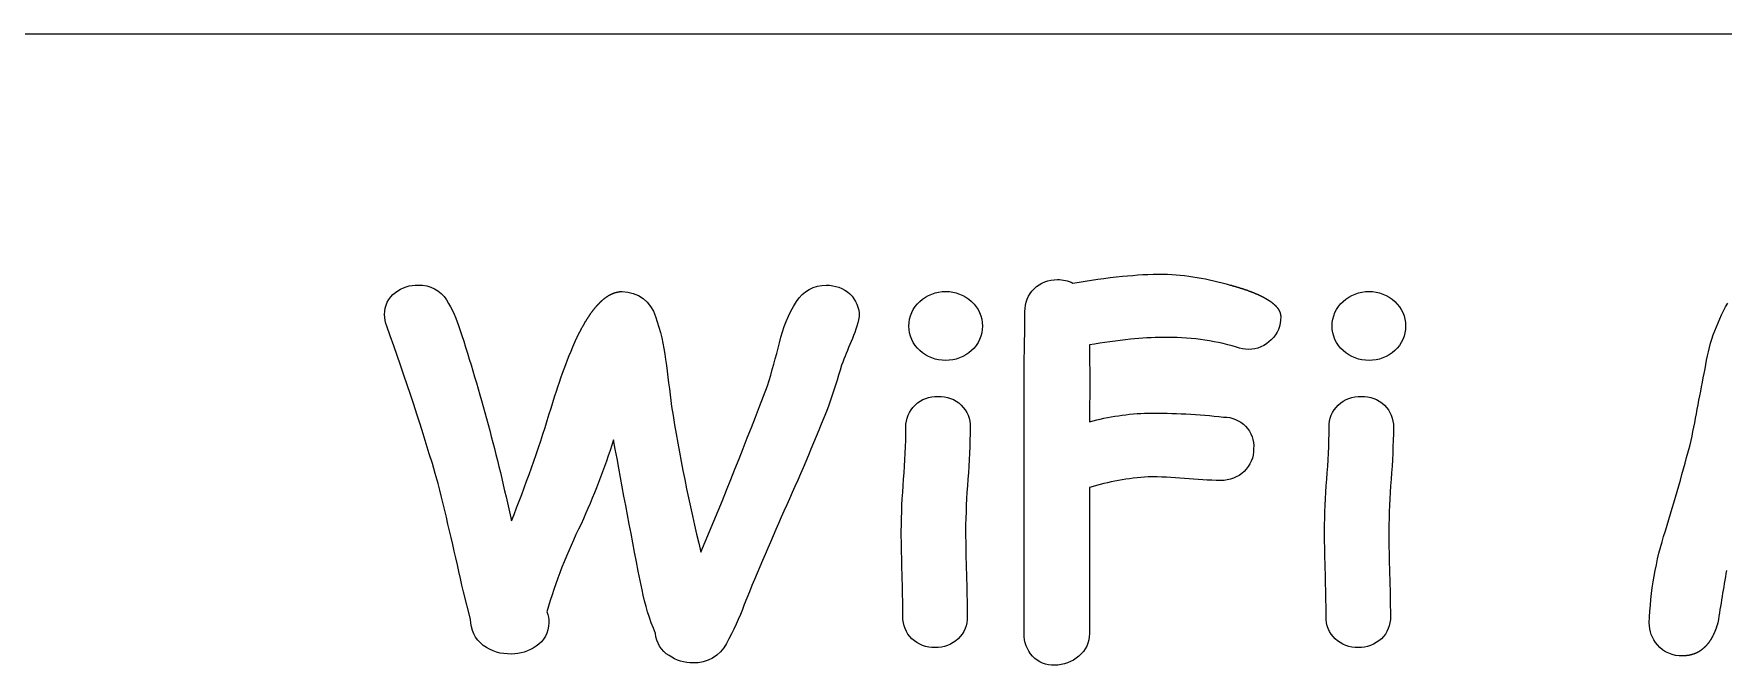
# Model space of a CAD drawing. Header units: millimetres. Extents: x -36.8 to 36.9, y -17.3 to 17.4.
# Drawn here: x -11.24 to 12.81, y 8.36 to 17.35 of the extents above; entities that cross this region are included whole.
import ezdxf

# ---------------------------------------------------------------- set-up
doc = ezdxf.new("R2010")
doc.units = ezdxf.units.MM
doc.layers.get('0').update_dxf_attribs({"lineweight": 25, "true_color": 0xffffff})
doc.layers.add('1', color=3, linetype='Continuous', lineweight=25, true_color=0x00ff00)

msp = doc.modelspace()

# ---------------------------------------------------------------- linework, layer by layer
msp.add_line((-36.85, 17.35), (36.85, 17.35))
at = {"layer": '1', "flags": 128}
for points in [[(0.394, 12.969, 0.006736), (0.26, 12.634, -0.008942), (0.079, 12.064, -0.010416), (-0.521, 10.645, 0.010282), (-1.125, 9.229, -0.0358), (-1.38, 8.672, -0.291729), (-1.854, 8.397, -0.153008), (-2.196, 8.5, -0.247567), (-2.388, 8.815, -0.052122), (-2.581, 9.438, -0.004898), (-2.985, 11.57, -0.031116), (-3.449, 10.373, 0.043817), (-3.936, 9.123, -0.097701), (-3.907, 8.968, -0.258349), (-4.089, 8.633, -0.15547), (-4.44, 8.523, -0.169635), (-4.841, 8.646, -0.233156), (-5.021, 9.017), (-5.123, 9.406, 0.006194), (-5.481, 10.95, 0.015692), (-6.214, 13.188, -0.086234), (-6.244, 13.354, -0.248101), (-6.091, 13.668, -0.171923), (-5.763, 13.774, -0.25964), (-5.362, 13.562, -0.063696), (-5.173, 13.142, -0.025908), (-4.44, 10.416, 0.020938), (-3.9, 11.941, -0.028785), (-3.539, 12.959), (-3.536, 12.965), (-3.534, 12.97), (-3.531, 12.976), (-3.528, 12.981), (-3.526, 12.987), (-3.523, 12.993), (-3.521, 12.998), (-3.518, 13.004), (-3.515, 13.009), (-3.513, 13.014), (-3.51, 13.02), (-3.508, 13.025), (-3.505, 13.031), (-3.502, 13.036), (-3.5, 13.041), (-3.497, 13.047), (-3.495, 13.052), (-3.492, 13.057), (-3.489, 13.062), (-3.487, 13.068), (-3.484, 13.073), (-3.482, 13.078), (-3.479, 13.083), (-3.476, 13.088), (-3.474, 13.093), (-3.471, 13.098), (-3.469, 13.103), (-3.466, 13.109), (-3.463, 13.114), (-3.461, 13.119), (-3.458, 13.123), (-3.456, 13.128), (-3.453, 13.133), (-3.45, 13.138), (-3.448, 13.143), (-3.445, 13.148), (-3.443, 13.153), (-3.44, 13.158), (-3.437, 13.162), (-3.435, 13.167), (-3.432, 13.172), (-3.43, 13.177), (-3.427, 13.181), (-3.424, 13.186), (-3.422, 13.191), (-3.419, 13.195), (-3.417, 13.2), (-3.414, 13.205), (-3.411, 13.209), (-3.409, 13.214), (-3.406, 13.218), (-3.403, 13.223), (-3.401, 13.227), (-3.398, 13.232), (-3.396, 13.236), (-3.393, 13.241), (-3.39, 13.245), (-3.388, 13.249), (-3.385, 13.254), (-3.383, 13.258), (-3.38, 13.262), (-3.377, 13.267), (-3.375, 13.271), (-3.372, 13.275), (-3.369, 13.279), (-3.367, 13.284), (-3.364, 13.288), (-3.362, 13.292), (-3.359, 13.296), (-3.356, 13.3), (-3.354, 13.304), (-3.351, 13.308), (-3.349, 13.312), (-3.346, 13.316), (-3.343, 13.32), (-3.341, 13.324), (-3.338, 13.328), (-3.335, 13.332), (-3.333, 13.336), (-3.33, 13.34), (-3.328, 13.344), (-3.325, 13.348), (-3.322, 13.352), (-3.32, 13.356), (-3.317, 13.359), (-3.314, 13.363), (-3.312, 13.367), (-3.309, 13.371), (-3.307, 13.374), (-3.304, 13.378), (-3.301, 13.382), (-3.299, 13.385), (-3.296, 13.389), (-3.293, 13.392), (-3.291, 13.396), (-3.288, 13.399), (-3.286, 13.403), (-3.283, 13.406), (-3.28, 13.41), (-3.278, 13.413), (-3.275, 13.417), (-3.272, 13.42), (-3.27, 13.424), (-3.267, 13.427), (-3.264, 13.43), (-3.262, 13.434), (-3.259, 13.437), (-3.257, 13.44), (-3.254, 13.443), (-3.251, 13.447), (-3.249, 13.45), (-3.246, 13.453), (-3.243, 13.456), (-3.241, 13.459), (-3.238, 13.463), (-3.235, 13.466), (-3.233, 13.469), (-3.23, 13.472), (-3.228, 13.475), (-3.225, 13.478), (-3.222, 13.481), (-3.22, 13.484), (-3.217, 13.487), (-3.214, 13.49), (-3.212, 13.492), (-3.209, 13.495), (-3.206, 13.498), (-3.204, 13.501), (-3.201, 13.504), (-3.199, 13.507), (-3.196, 13.509), (-3.193, 13.512), (-3.191, 13.515), (-3.188, 13.518), (-3.185, 13.52), (-3.183, 13.523), (-3.18, 13.526), (-3.177, 13.528), (-3.175, 13.531), (-3.172, 13.533), (-3.169, 13.536), (-3.167, 13.538), (-3.164, 13.541), (-3.161, 13.543), (-3.159, 13.546), (-3.156, 13.548), (-3.154, 13.551), (-3.151, 13.553), (-3.148, 13.555), (-3.146, 13.558), (-3.143, 13.56), (-3.14, 13.562), (-3.138, 13.565), (-3.135, 13.567), (-3.132, 13.569), (-3.13, 13.571), (-3.127, 13.574), (-3.124, 13.576), (-3.122, 13.578), (-3.119, 13.58), (-3.116, 13.582), (-3.114, 13.584), (-3.111, 13.586), (-3.108, 13.588), (-3.106, 13.59), (-3.103, 13.592), (-3.1, 13.594), (-3.098, 13.596), (-3.095, 13.598), (-3.092, 13.6), (-3.09, 13.602), (-3.087, 13.604), (-3.084, 13.606), (-3.082, 13.608), (-3.079, 13.609), (-3.077, 13.611), (-3.074, 13.613), (-3.071, 13.615), (-3.069, 13.616), (-3.066, 13.618), (-3.063, 13.62), (-3.061, 13.621), (-3.058, 13.623), (-3.055, 13.625), (-3.053, 13.626), (-3.05, 13.628), (-3.047, 13.629), (-3.045, 13.631), (-3.042, 13.632), (-3.039, 13.634), (-3.037, 13.635), (-3.034, 13.637), (-3.031, 13.638), (-3.029, 13.639), (-3.026, 13.641), (-3.023, 13.642), (-3.021, 13.643), (-3.018, 13.645), (-3.015, 13.646), (-3.013, 13.647), (-3.01, 13.648), (-3.007, 13.65), (-3.005, 13.651), (-3.002, 13.652), (-2.999, 13.653), (-2.997, 13.654), (-2.994, 13.655), (-2.991, 13.656), (-2.988, 13.657), (-2.986, 13.658), (-2.983, 13.659), (-2.98, 13.66), (-2.978, 13.661), (-2.975, 13.662), (-2.972, 13.663), (-2.97, 13.664), (-2.967, 13.665), (-2.964, 13.666), (-2.962, 13.667), (-2.959, 13.667), (-2.956, 13.668), (-2.954, 13.669), (-2.951, 13.67), (-2.948, 13.67), (-2.946, 13.671), (-2.943, 13.672), (-2.94, 13.672), (-2.938, 13.673), (-2.935, 13.674), (-2.932, 13.674), (-2.93, 13.675), (-2.927, 13.675), (-2.924, 13.676), (-2.922, 13.676), (-2.919, 13.677), (-2.916, 13.677), (-2.913, 13.678), (-2.911, 13.678), (-2.908, 13.679), (-2.905, 13.679), (-2.903, 13.679), (-2.9, 13.68), (-2.897, 13.68), (-2.895, 13.68), (-2.892, 13.68), (-2.889, 13.681), (-2.887, 13.681), (-2.884, 13.681), (-2.881, 13.681), (-2.879, 13.681), (-2.876, 13.681), (-2.873, 13.682), (-2.87, 13.682), (-2.868, 13.682), (-2.865, 13.682), (-2.862, 13.682, -0.329964), (-2.388, 13.327, -0.054187), (-2.246, 12.713, -0.003888), (-2.16, 12.047, 0.021827), (-1.742, 9.972, 0.008885), (-0.796, 12.342, 0.016819), (-0.624, 12.953, -0.084181), (-0.382, 13.539, -0.262838), (0.042, 13.771, -0.197106), (0.377, 13.647, -0.216452), (0.509, 13.327, -0.063309)], [(6.051, 12.859, -0.078935), (5.882, 12.89, 0.077631), (4.838, 13.028, 0.024566), (4.372, 13.002, 0.016182), (3.787, 12.922, -0.006609), (3.787, 11.829, -0.057813), (4.623, 11.952, -0.03037), (5.696, 11.895, -0.440578), (6.124, 11.444, -0.213716), (5.988, 11.122, -0.200447), (5.657, 10.993, -0.017683), (5.14, 11.02, 0.017683), (4.623, 11.046, 0.053744), (3.787, 10.894), (3.787, 8.815, -0.22945), (3.636, 8.493, -0.185384), (3.29, 8.364, -0.216687), (2.978, 8.491, -0.196686), (2.859, 8.815), (2.859, 12.614, -0.004159), (2.864, 13.006, 0.004159), (2.869, 13.397, -0.208742), (3, 13.722, -0.205028), (3.33, 13.851, -0.120952), (3.552, 13.801, -0.018124), (4.258, 13.899, -0.024186), (4.838, 13.931, -0.064381), (5.79, 13.774), (5.795, 13.773), (5.801, 13.771), (5.807, 13.77), (5.812, 13.768), (5.818, 13.767), (5.823, 13.765), (5.829, 13.764), (5.834, 13.762), (5.839, 13.76), (5.845, 13.759), (5.85, 13.757), (5.856, 13.756), (5.861, 13.754), (5.866, 13.753), (5.872, 13.751), (5.877, 13.75), (5.882, 13.748), (5.887, 13.746), (5.893, 13.745), (5.898, 13.743), (5.903, 13.742), (5.908, 13.74), (5.913, 13.739), (5.918, 13.737), (5.923, 13.735), (5.928, 13.734), (5.934, 13.732), (5.939, 13.731), (5.944, 13.729), (5.949, 13.728), (5.953, 13.726), (5.958, 13.724), (5.963, 13.723), (5.968, 13.721), (5.973, 13.72), (5.978, 13.718), (5.983, 13.716), (5.988, 13.715), (5.992, 13.713), (5.997, 13.712), (6.002, 13.71), (6.006, 13.708), (6.011, 13.707), (6.016, 13.705), (6.02, 13.704), (6.025, 13.702), (6.03, 13.7), (6.034, 13.699), (6.039, 13.697), (6.043, 13.696), (6.048, 13.694), (6.052, 13.692), (6.057, 13.691), (6.061, 13.689), (6.066, 13.687), (6.07, 13.686), (6.074, 13.684), (6.079, 13.682), (6.083, 13.681), (6.088, 13.679), (6.092, 13.678), (6.096, 13.676), (6.1, 13.674), (6.105, 13.673), (6.109, 13.671), (6.113, 13.669), (6.117, 13.668), (6.121, 13.666), (6.125, 13.664), (6.129, 13.663), (6.134, 13.661), (6.138, 13.659), (6.142, 13.658), (6.146, 13.656), (6.15, 13.654), (6.154, 13.653), (6.157, 13.651), (6.161, 13.649), (6.165, 13.648), (6.169, 13.646), (6.173, 13.644), (6.177, 13.643), (6.181, 13.641), (6.184, 13.639), (6.188, 13.638), (6.192, 13.636), (6.196, 13.634), (6.199, 13.632), (6.203, 13.631), (6.207, 13.629), (6.21, 13.627), (6.214, 13.626), (6.218, 13.624), (6.221, 13.622), (6.225, 13.621), (6.228, 13.619), (6.232, 13.617), (6.235, 13.615), (6.239, 13.614), (6.242, 13.612), (6.245, 13.61), (6.249, 13.609), (6.252, 13.607), (6.256, 13.605), (6.259, 13.603), (6.262, 13.602), (6.266, 13.6), (6.269, 13.598), (6.272, 13.596), (6.275, 13.595), (6.278, 13.593), (6.282, 13.591), (6.285, 13.589), (6.288, 13.588), (6.291, 13.586), (6.294, 13.584), (6.297, 13.582), (6.3, 13.581), (6.303, 13.579), (6.306, 13.577), (6.309, 13.575), (6.312, 13.574), (6.315, 13.572), (6.318, 13.57), (6.321, 13.568), (6.324, 13.567), (6.327, 13.565), (6.329, 13.563), (6.332, 13.561), (6.335, 13.56), (6.338, 13.558), (6.34, 13.556), (6.343, 13.554), (6.346, 13.552), (6.349, 13.551), (6.351, 13.549), (6.354, 13.547), (6.356, 13.545), (6.359, 13.543), (6.362, 13.542), (6.364, 13.54), (6.367, 13.538), (6.369, 13.536), (6.372, 13.534), (6.374, 13.533), (6.376, 13.531), (6.379, 13.529), (6.381, 13.527), (6.384, 13.525), (6.386, 13.524), (6.388, 13.522), (6.391, 13.52), (6.393, 13.518), (6.395, 13.516), (6.397, 13.515), (6.399, 13.513), (6.402, 13.511), (6.404, 13.509), (6.406, 13.507), (6.408, 13.505), (6.41, 13.504), (6.412, 13.502), (6.414, 13.5), (6.416, 13.498), (6.418, 13.496), (6.42, 13.494), (6.422, 13.492), (6.424, 13.491), (6.426, 13.489), (6.428, 13.487), (6.43, 13.485), (6.432, 13.483), (6.434, 13.481), (6.435, 13.479), (6.437, 13.478), (6.439, 13.476), (6.441, 13.474), (6.442, 13.472), (6.444, 13.47), (6.446, 13.468), (6.447, 13.466), (6.449, 13.465), (6.451, 13.463), (6.452, 13.461), (6.454, 13.459), (6.455, 13.457), (6.457, 13.455), (6.458, 13.453), (6.46, 13.451), (6.461, 13.449), (6.463, 13.448), (6.464, 13.446), (6.466, 13.444), (6.467, 13.442), (6.468, 13.44), (6.47, 13.438), (6.471, 13.436), (6.472, 13.434), (6.474, 13.432), (6.475, 13.43), (6.476, 13.429), (6.477, 13.427), (6.478, 13.425), (6.48, 13.423), (6.481, 13.421), (6.482, 13.419), (6.483, 13.417), (6.484, 13.415), (6.485, 13.413), (6.486, 13.411), (6.487, 13.409), (6.488, 13.407), (6.489, 13.405), (6.49, 13.404), (6.491, 13.402), (6.492, 13.4), (6.493, 13.398), (6.493, 13.396), (6.494, 13.394), (6.495, 13.392), (6.496, 13.39), (6.497, 13.388), (6.497, 13.386), (6.498, 13.384), (6.499, 13.382), (6.499, 13.38), (6.5, 13.378), (6.501, 13.376), (6.501, 13.374), (6.502, 13.372), (6.502, 13.37), (6.503, 13.368), (6.503, 13.366), (6.504, 13.364), (6.504, 13.362), (6.505, 13.36), (6.505, 13.358), (6.506, 13.356), (6.506, 13.354), (6.506, 13.352), (6.507, 13.35), (6.507, 13.348), (6.507, 13.346), (6.508, 13.344), (6.508, 13.342), (6.508, 13.34), (6.508, 13.338), (6.509, 13.336), (6.509, 13.334), (6.509, 13.332), (6.509, 13.33), (6.509, 13.328), (6.509, 13.326), (6.509, 13.324), (6.509, 13.322), (6.509, 13.32, -0.205375), (6.375, 12.995, -0.208831)], [(1.742, 12.701, -0.193923), (1.374, 12.843, -0.220508), (1.218, 13.191, -0.220508), (1.374, 13.539, -0.193923), (1.742, 13.682, -0.195765), (2.109, 13.539, -0.218611), (2.263, 13.191, -0.218611), (2.109, 12.843, -0.195765)], [(7.766, 12.701, -0.193923), (7.397, 12.843, -0.220508), (7.241, 13.191, -0.220508), (7.397, 13.539, -0.193923), (7.766, 13.682, -0.195765), (8.132, 13.539, -0.218611), (8.286, 13.191, -0.218611), (8.132, 12.843, -0.195765)], [(2.024, 10.27, 0.006158), (2.036, 9.664, -0.006158), (2.047, 9.057, -0.212439), (1.918, 8.74, -0.20113), (1.589, 8.616, -0.201165), (1.261, 8.74, -0.212439), (1.132, 9.057, 0.006158), (1.121, 9.664, -0.006158), (1.109, 10.27, -0.018019), (1.142, 11.01, 0.018019), (1.175, 11.749, -0.212439), (1.305, 12.066, -0.201165), (1.632, 12.19, -0.20113), (1.961, 12.066, -0.212439), (2.09, 11.749, -0.018019), (2.057, 11.01, 0.018019)], [(8.047, 10.27, 0.006158), (8.059, 9.664, -0.006158), (8.07, 9.057, -0.212439), (7.941, 8.74, -0.20113), (7.612, 8.616, -0.201165), (7.285, 8.74, -0.212439), (7.155, 9.057, 0.006158), (7.144, 9.664, -0.006158), (7.132, 10.27, -0.018019), (7.165, 11.01, 0.018019), (7.198, 11.749, -0.212439), (7.328, 12.066, -0.201165), (7.655, 12.19, -0.20113), (7.984, 12.066, -0.212439), (8.113, 11.749, -0.018019), (8.08, 11.01, 0.018019)]]:
    msp.add_lwpolyline(points, format="xyb", close=True, dxfattribs=at)
msp.add_lwpolyline([(12.853, 9.713, 0.001654), (12.73, 8.968), (12.729, 8.964), (12.728, 8.96), (12.727, 8.957), (12.726, 8.953), (12.725, 8.949), (12.724, 8.946), (12.723, 8.942), (12.721, 8.939), (12.72, 8.935), (12.719, 8.932), (12.718, 8.928), (12.717, 8.925), (12.716, 8.921), (12.715, 8.918), (12.713, 8.914), (12.712, 8.911), (12.711, 8.907), (12.71, 8.904), (12.709, 8.9), (12.708, 8.897), (12.706, 8.894), (12.705, 8.89), (12.704, 8.887), (12.703, 8.883), (12.701, 8.88), (12.7, 8.877), (12.699, 8.874), (12.698, 8.87), (12.696, 8.867), (12.695, 8.864), (12.694, 8.861), (12.693, 8.857), (12.691, 8.854), (12.69, 8.851), (12.689, 8.848), (12.687, 8.845), (12.686, 8.841), (12.685, 8.838), (12.684, 8.835), (12.682, 8.832), (12.681, 8.829), (12.68, 8.826), (12.678, 8.823), (12.677, 8.82), (12.675, 8.817), (12.674, 8.814), (12.673, 8.811), (12.671, 8.808), (12.67, 8.805), (12.668, 8.802), (12.667, 8.799), (12.666, 8.796), (12.664, 8.793), (12.663, 8.79), (12.661, 8.787), (12.66, 8.784), (12.658, 8.781), (12.657, 8.779), (12.655, 8.776), (12.654, 8.773), (12.653, 8.77), (12.651, 8.767), (12.65, 8.764), (12.648, 8.762), (12.647, 8.759), (12.645, 8.756), (12.643, 8.753), (12.642, 8.751), (12.64, 8.748), (12.639, 8.745), (12.637, 8.743), (12.636, 8.74), (12.634, 8.737), (12.633, 8.735), (12.631, 8.732), (12.629, 8.73), (12.628, 8.727), (12.626, 8.725), (12.625, 8.722), (12.623, 8.719), (12.621, 8.717), (12.62, 8.714), (12.618, 8.712), (12.617, 8.709), (12.615, 8.707), (12.613, 8.705), (12.612, 8.702), (12.61, 8.7), (12.608, 8.697), (12.607, 8.695), (12.605, 8.692), (12.603, 8.69), (12.601, 8.688), (12.6, 8.685), (12.598, 8.683), (12.596, 8.681), (12.595, 8.679), (12.593, 8.676), (12.591, 8.674), (12.589, 8.672), (12.588, 8.67), (12.586, 8.667), (12.584, 8.665), (12.582, 8.663), (12.58, 8.661), (12.579, 8.659), (12.577, 8.656), (12.575, 8.654), (12.573, 8.652), (12.571, 8.65), (12.57, 8.648), (12.568, 8.646), (12.566, 8.644), (12.564, 8.642), (12.562, 8.64), (12.56, 8.638), (12.558, 8.636), (12.557, 8.634), (12.555, 8.632), (12.553, 8.63), (12.551, 8.628), (12.549, 8.626), (12.547, 8.624), (12.545, 8.622), (12.543, 8.62), (12.541, 8.618), (12.539, 8.616), (12.537, 8.615), (12.535, 8.613), (12.533, 8.611), (12.531, 8.609), (12.529, 8.607), (12.527, 8.606), (12.525, 8.604), (12.523, 8.602), (12.521, 8.6), (12.519, 8.599), (12.517, 8.597), (12.515, 8.595), (12.513, 8.594), (12.511, 8.592), (12.509, 8.59), (12.507, 8.589), (12.505, 8.587), (12.503, 8.585), (12.501, 8.584), (12.499, 8.582), (12.497, 8.581), (12.495, 8.579), (12.493, 8.578), (12.491, 8.576), (12.488, 8.575), (12.486, 8.573), (12.484, 8.572), (12.482, 8.57), (12.48, 8.569), (12.478, 8.567), (12.476, 8.566), (12.473, 8.565), (12.471, 8.563), (12.469, 8.562), (12.467, 8.56), (12.465, 8.559), (12.462, 8.558), (12.46, 8.556), (12.458, 8.555), (12.456, 8.554), (12.454, 8.553), (12.451, 8.551), (12.449, 8.55), (12.447, 8.549), (12.445, 8.548), (12.442, 8.546), (12.44, 8.545), (12.438, 8.544), (12.436, 8.543), (12.433, 8.542), (12.431, 8.541), (12.429, 8.54), (12.426, 8.538), (12.424, 8.537), (12.422, 8.536), (12.419, 8.535), (12.417, 8.534), (12.415, 8.533), (12.412, 8.532), (12.41, 8.531), (12.408, 8.53), (12.405, 8.529), (12.403, 8.528), (12.4, 8.527), (12.398, 8.526), (12.396, 8.525), (12.393, 8.525), (12.391, 8.524), (12.388, 8.523), (12.386, 8.522), (12.383, 8.521), (12.381, 8.52), (12.379, 8.519), (12.376, 8.519), (12.374, 8.518), (12.371, 8.517), (12.369, 8.516), (12.366, 8.516), (12.364, 8.515), (12.361, 8.514), (12.359, 8.514), (12.356, 8.513), (12.354, 8.512), (12.351, 8.512), (12.349, 8.511), (12.346, 8.51), (12.343, 8.51), (12.341, 8.509), (12.338, 8.508), (12.336, 8.508), (12.333, 8.507), (12.331, 8.507), (12.328, 8.506), (12.325, 8.506), (12.323, 8.505), (12.32, 8.505), (12.318, 8.504), (12.315, 8.504), (12.312, 8.503), (12.31, 8.503), (12.307, 8.503), (12.304, 8.502), (12.302, 8.502), (12.299, 8.501), (12.296, 8.501), (12.294, 8.501), (12.291, 8.5), (12.288, 8.5), (12.286, 8.5), (12.283, 8.5), (12.28, 8.499), (12.277, 8.499), (12.275, 8.499), (12.272, 8.499), (12.269, 8.498), (12.266, 8.498), (12.264, 8.498), (12.261, 8.498), (12.258, 8.498), (12.255, 8.498), (12.253, 8.497), (12.25, 8.497), (12.247, 8.497), (12.244, 8.497), (12.241, 8.497), (12.239, 8.497), (12.236, 8.497), (12.233, 8.497), (12.23, 8.497, -0.230348), (11.869, 8.653, -0.184595), (11.755, 8.968, -0.070247), (11.984, 10.277, 0.008443), (12.352, 11.56, -0.001507), (12.548, 12.581, -0.093477), (12.871, 13.517, -0.250727)], format="xyb", dxfattribs=at)

doc.saveas('drawing.dxf')
